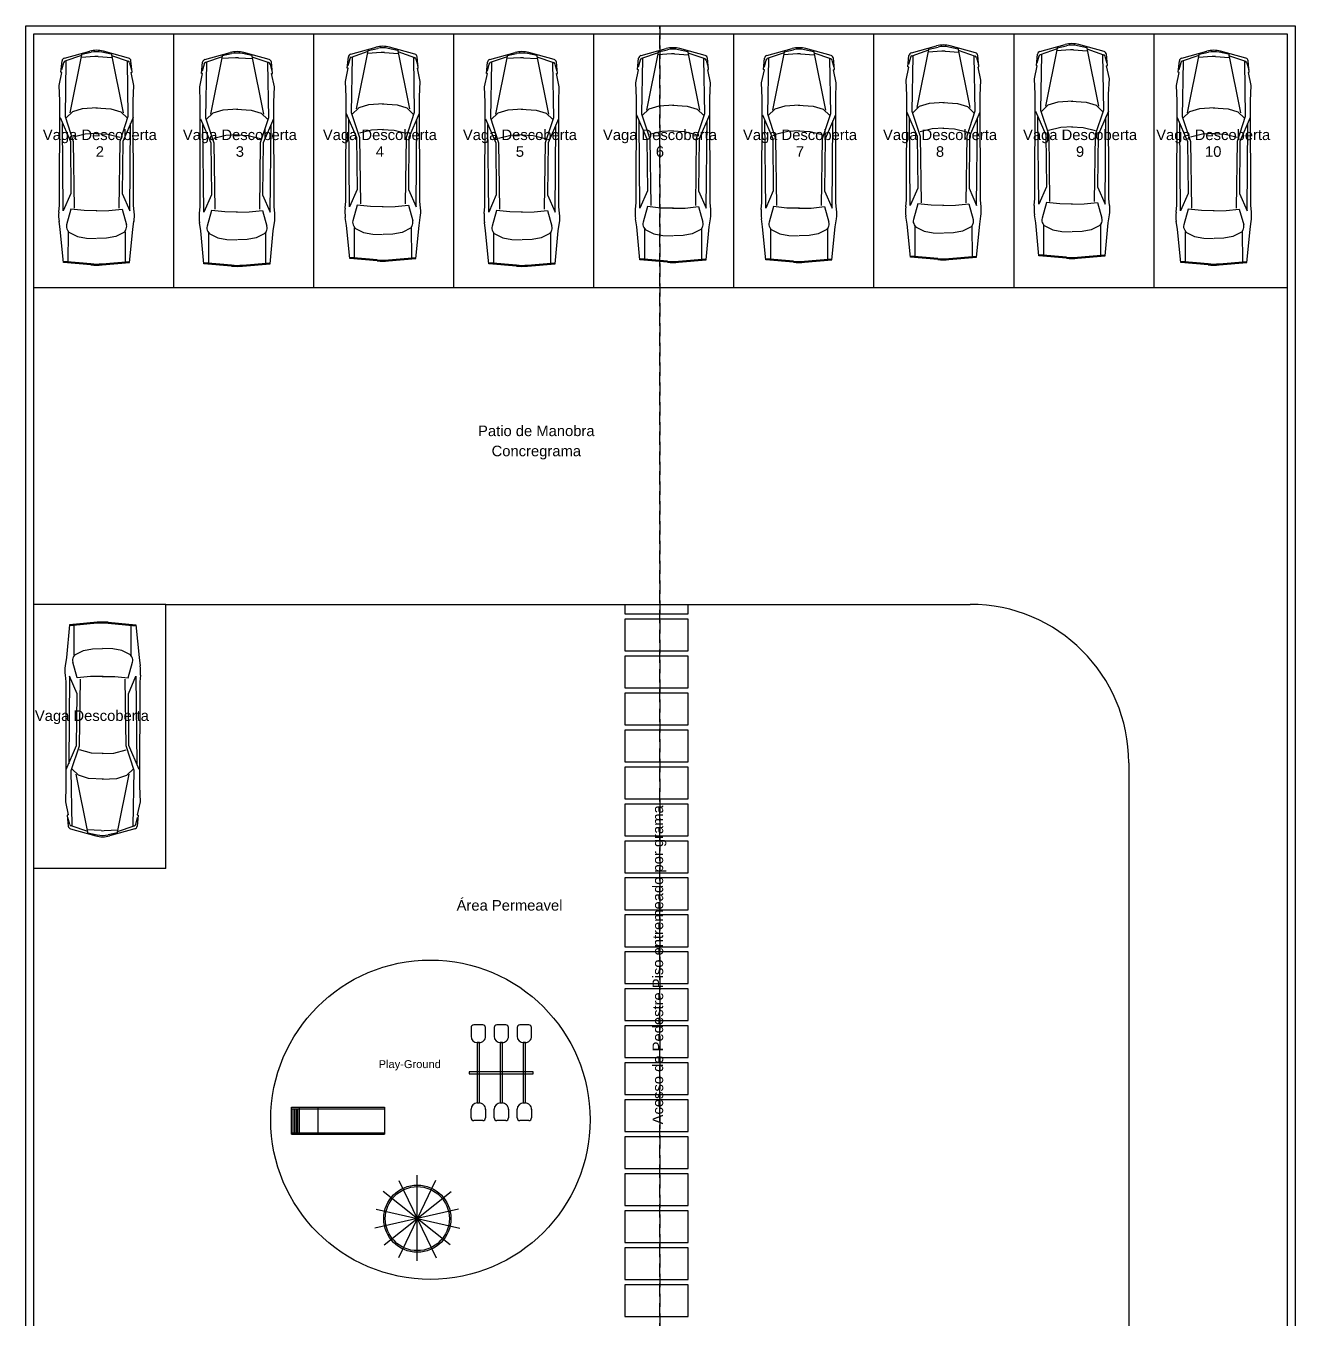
# Model space of a CAD drawing. Extents: x -120 to 1117, y 5 to 675.
# Drawn here: x -120.26 to -96.24, y 43.65 to 68.13 of the extents above; entities that cross this region are included whole.
import ezdxf
from ezdxf.enums import TextEntityAlignment as Align

# ---------------------------------------------------------------- set-up
doc = ezdxf.new("R2010")
doc.units = 0
doc.header["$MEASUREMENT"] = 0
doc.linetypes.add('HIDDEN', pattern=[0.375, 0.25, -0.125])
for name, color, linetype in [('LINVISTA', 4, 'CONTINUOUS'), ('moveis', 253, 'CONTINUOUS'), ('muro', 6, 'CONTINUOUS'), ('piso', 4, 'CONTINUOUS'), ('projecao', 4, 'HIDDEN'), ('texto', 7, 'CONTINUOUS')]:
    doc.layers.add(name, color=color, linetype=linetype)
doc.styles.get("Standard").update_dxf_attribs({"font": 'arial.ttf'})

msp = doc.modelspace()

# ---------------------------------------------------------------- linework, layer by layer
at = {"layer": 'LINVISTA'}
msp.add_circle((-112.606, 47.428), 3.022, dxfattribs=at)
at = {"layer": 'moveis'}
for p, q in [((-119.532, 67.522), (-119.054, 67.653)), ((-119.207, 67.572), (-119.524, 67.462)), ((-119.2, 67.615), (-119.428, 66.485)), ((-119.204, 67.594), (-119.027, 67.632)), ((-118.646, 67.594), (-118.823, 67.632)), ((-118.318, 67.522), (-118.796, 67.653)), ((-118.649, 67.615), (-118.422, 66.485)), ((-118.643, 67.572), (-118.326, 67.462)), ((-116.873, 67.496), (-116.395, 67.627)), ((-116.542, 67.59), (-116.769, 66.459)), ((-116.545, 67.569), (-116.368, 67.607)), ((-115.987, 67.569), (-116.164, 67.607)), ((-115.659, 67.496), (-116.137, 67.627)), ((-115.991, 67.59), (-115.763, 66.459)), ((-114.114, 67.597), (-113.636, 67.728)), ((-113.789, 67.647), (-114.106, 67.537)), ((-113.783, 67.69), (-114.011, 66.56)), ((-113.537, 67.628), (-113.798, 67.612)), ((-113.787, 67.669), (-113.61, 67.707)), ((-113.477, 67.628), (-113.217, 67.612)), ((-113.228, 67.669), (-113.405, 67.707)), ((-112.901, 67.597), (-113.378, 67.728)), ((-113.232, 67.69), (-113.004, 66.56)), ((-113.225, 67.647), (-112.909, 67.537)), ((-111.481, 67.496), (-111.003, 67.627)), ((-111.149, 67.59), (-111.377, 66.459)), ((-111.153, 67.569), (-110.976, 67.607)), ((-110.595, 67.569), (-110.772, 67.607)), ((-110.267, 67.496), (-110.745, 67.627)), ((-110.598, 67.59), (-110.371, 66.459)), ((-108.621, 67.572), (-108.144, 67.703)), ((-108.297, 67.622), (-108.613, 67.512)), ((-108.29, 67.665), (-108.518, 66.535)), ((-108.045, 67.603), (-108.305, 67.587)), ((-108.294, 67.644), (-108.117, 67.682)), ((-107.985, 67.603), (-107.724, 67.587)), ((-107.735, 67.644), (-107.912, 67.682)), ((-107.408, 67.572), (-107.886, 67.703)), ((-107.739, 67.665), (-107.511, 66.535)), ((-107.733, 67.622), (-107.416, 67.512)), ((-106.239, 67.572), (-105.761, 67.703)), ((-105.914, 67.622), (-106.231, 67.512)), ((-105.907, 67.665), (-106.135, 66.535)), ((-105.662, 67.603), (-105.923, 67.587)), ((-105.911, 67.644), (-105.734, 67.682)), ((-105.602, 67.603), (-105.341, 67.587)), ((-105.353, 67.644), (-105.53, 67.682)), ((-105.025, 67.572), (-105.503, 67.703)), ((-105.357, 67.665), (-105.129, 66.535)), ((-105.35, 67.622), (-105.033, 67.512)), ((-103.571, 67.358), (-103.55, 67.569)), ((-103.505, 67.622), (-103.027, 67.753)), ((-103.18, 67.672), (-103.497, 67.562)), ((-103.174, 67.715), (-103.401, 66.585)), ((-102.928, 67.653), (-103.189, 67.637)), ((-103.177, 67.694), (-103, 67.732)), ((-102.868, 67.653), (-102.608, 67.637)), ((-102.619, 67.694), (-102.796, 67.732)), ((-102.291, 67.622), (-102.769, 67.753)), ((-102.623, 67.715), (-102.395, 66.585)), ((-102.616, 67.672), (-102.299, 67.562)), ((-102.225, 67.358), (-102.247, 67.569)), ((-101.138, 67.383), (-101.117, 67.594)), ((-101.072, 67.647), (-100.594, 67.778)), ((-100.747, 67.698), (-101.064, 67.587)), ((-101.044, 67.589), (-101.06, 66.54)), ((-100.741, 67.74), (-100.968, 66.61)), ((-100.495, 67.678), (-100.756, 67.662)), ((-100.744, 67.719), (-100.568, 67.757)), ((-100.435, 67.678), (-100.175, 67.662)), ((-100.186, 67.719), (-100.363, 67.757)), ((-99.858, 67.647), (-100.336, 67.778)), ((-100.19, 67.74), (-99.962, 66.61)), ((-100.183, 67.698), (-99.866, 67.587)), ((-99.887, 67.589), (-99.87, 66.54)), ((-99.793, 67.383), (-99.814, 67.594)), ((-98.388, 67.522), (-97.911, 67.653)), ((-98.064, 67.572), (-98.38, 67.462)), ((-98.057, 67.615), (-98.285, 66.485)), ((-98.061, 67.594), (-97.884, 67.632)), ((-97.502, 67.594), (-97.679, 67.632)), ((-97.175, 67.522), (-97.653, 67.653)), ((-97.506, 67.615), (-97.278, 66.485)), ((-97.5, 67.572), (-97.183, 67.462)), ((-119.598, 67.258), (-119.576, 67.469)), ((-119.549, 67.434), (-119.586, 67.301)), ((-119.503, 67.464), (-119.52, 66.415)), ((-118.955, 67.553), (-119.215, 67.537)), ((-118.895, 67.553), (-118.634, 67.537)), ((-118.346, 67.464), (-118.33, 66.415)), ((-118.3, 67.434), (-118.263, 67.301)), ((-118.252, 67.258), (-118.273, 67.469)), ((-116.939, 67.232), (-116.918, 67.444)), ((-116.891, 67.409), (-116.928, 67.276)), ((-116.548, 67.547), (-116.865, 67.437)), ((-116.845, 67.439), (-116.861, 66.389)), ((-116.296, 67.528), (-116.557, 67.512)), ((-116.236, 67.528), (-115.976, 67.512)), ((-115.984, 67.547), (-115.667, 67.437)), ((-115.688, 67.439), (-115.671, 66.389)), ((-115.642, 67.409), (-115.605, 67.276)), ((-115.593, 67.232), (-115.615, 67.444)), ((-114.214, 67.081), (-114.163, 67.329)), ((-114.18, 67.333), (-114.159, 67.544)), ((-114.163, 67.329), (-114.18, 67.333)), ((-114.132, 67.509), (-114.169, 67.376)), ((-114.086, 67.539), (-114.103, 66.49)), ((-112.929, 67.539), (-112.912, 66.49)), ((-112.883, 67.509), (-112.846, 67.376)), ((-112.835, 67.333), (-112.856, 67.544)), ((-112.852, 67.329), (-112.835, 67.333)), ((-112.801, 67.081), (-112.852, 67.329)), ((-111.547, 67.232), (-111.525, 67.444)), ((-111.498, 67.409), (-111.535, 67.276)), ((-111.156, 67.547), (-111.473, 67.437)), ((-111.452, 67.439), (-111.469, 66.389)), ((-110.904, 67.528), (-111.164, 67.512)), ((-110.844, 67.528), (-110.583, 67.512)), ((-110.592, 67.547), (-110.275, 67.437)), ((-110.295, 67.439), (-110.279, 66.389)), ((-110.249, 67.409), (-110.212, 67.276)), ((-110.201, 67.232), (-110.222, 67.444)), ((-108.687, 67.308), (-108.666, 67.519)), ((-108.639, 67.484), (-108.676, 67.351)), ((-108.593, 67.514), (-108.61, 66.465)), ((-107.436, 67.514), (-107.419, 66.465)), ((-107.39, 67.484), (-107.353, 67.351)), ((-107.342, 67.308), (-107.363, 67.519)), ((-106.305, 67.308), (-106.283, 67.519)), ((-106.257, 67.484), (-106.293, 67.351)), ((-106.211, 67.514), (-106.227, 66.465)), ((-105.053, 67.514), (-105.037, 66.465)), ((-105.007, 67.484), (-104.971, 67.351)), ((-104.959, 67.308), (-104.981, 67.519)), ((-103.605, 67.106), (-103.553, 67.354)), ((-103.553, 67.354), (-103.571, 67.358)), ((-103.523, 67.534), (-103.56, 67.401)), ((-103.477, 67.564), (-103.493, 66.515)), ((-102.32, 67.564), (-102.303, 66.515)), ((-102.274, 67.534), (-102.237, 67.401)), ((-102.243, 67.354), (-102.225, 67.358)), ((-102.191, 67.106), (-102.243, 67.354)), ((-101.172, 67.131), (-101.121, 67.379)), ((-101.121, 67.379), (-101.138, 67.383)), ((-101.09, 67.56), (-101.127, 67.426)), ((-99.841, 67.56), (-99.804, 67.426)), ((-99.81, 67.379), (-99.793, 67.383)), ((-99.758, 67.131), (-99.81, 67.379)), ((-98.454, 67.258), (-98.433, 67.469)), ((-98.406, 67.434), (-98.443, 67.301)), ((-98.36, 67.464), (-98.377, 66.415)), ((-97.812, 67.553), (-98.072, 67.537)), ((-97.752, 67.553), (-97.491, 67.537)), ((-97.203, 67.464), (-97.186, 66.415)), ((-97.157, 67.434), (-97.12, 67.301)), ((-97.109, 67.258), (-97.13, 67.469)), ((-119.632, 67.006), (-119.58, 67.253)), ((-119.58, 67.253), (-119.598, 67.258)), ((-118.269, 67.253), (-118.252, 67.258)), ((-118.218, 67.006), (-118.269, 67.253)), ((-116.973, 66.98), (-116.922, 67.228)), ((-116.922, 67.228), (-116.939, 67.232)), ((-115.611, 67.228), (-115.593, 67.232)), ((-115.559, 66.98), (-115.611, 67.228)), ((-114.202, 66.788), (-114.214, 67.081)), ((-112.813, 66.788), (-112.801, 67.081)), ((-111.581, 66.98), (-111.529, 67.228)), ((-111.529, 67.228), (-111.547, 67.232)), ((-110.219, 67.228), (-110.201, 67.232)), ((-110.167, 66.98), (-110.219, 67.228)), ((-108.721, 67.056), (-108.67, 67.303)), ((-108.67, 67.303), (-108.687, 67.308)), ((-107.359, 67.303), (-107.342, 67.308)), ((-107.308, 67.056), (-107.359, 67.303)), ((-106.339, 67.056), (-106.287, 67.303)), ((-106.287, 67.303), (-106.305, 67.308)), ((-104.977, 67.303), (-104.959, 67.308)), ((-104.925, 67.056), (-104.977, 67.303)), ((-103.593, 66.813), (-103.605, 67.106)), ((-102.204, 66.813), (-102.191, 67.106)), ((-101.16, 66.838), (-101.172, 67.131)), ((-99.771, 66.838), (-99.758, 67.131)), ((-98.488, 67.006), (-98.437, 67.253)), ((-98.437, 67.253), (-98.454, 67.258)), ((-97.126, 67.253), (-97.109, 67.258)), ((-97.075, 67.006), (-97.126, 67.253)), ((-119.619, 66.713), (-119.632, 67.006)), ((-118.23, 66.713), (-118.218, 67.006)), ((-116.961, 66.688), (-116.973, 66.98)), ((-115.572, 66.688), (-115.559, 66.98)), ((-111.568, 66.688), (-111.581, 66.98)), ((-110.179, 66.688), (-110.167, 66.98)), ((-108.709, 66.763), (-108.721, 67.056)), ((-107.32, 66.763), (-107.308, 67.056)), ((-106.327, 66.763), (-106.339, 67.056)), ((-104.937, 66.763), (-104.925, 67.056)), ((-101.165, 64.864), (-101.16, 66.838)), ((-99.765, 64.864), (-99.771, 66.838)), ((-98.476, 66.713), (-98.488, 67.006)), ((-97.087, 66.713), (-97.075, 67.006)), ((-119.625, 64.739), (-119.619, 66.713)), ((-118.225, 64.739), (-118.23, 66.713)), ((-116.966, 64.713), (-116.961, 66.688)), ((-115.566, 64.713), (-115.572, 66.688)), ((-114.207, 64.814), (-114.202, 66.788)), ((-113.777, 66.64), (-113.964, 66.581)), ((-113.494, 66.655), (-113.777, 66.64)), ((-113.52, 66.655), (-113.238, 66.64)), ((-113.238, 66.64), (-113.051, 66.581)), ((-112.807, 64.814), (-112.813, 66.788)), ((-111.574, 64.713), (-111.568, 66.688)), ((-110.174, 64.713), (-110.179, 66.688)), ((-108.715, 64.789), (-108.709, 66.763)), ((-108.284, 66.614), (-108.471, 66.556)), ((-108.002, 66.63), (-108.284, 66.614)), ((-108.028, 66.63), (-107.745, 66.614)), ((-107.745, 66.614), (-107.558, 66.556)), ((-107.315, 64.789), (-107.32, 66.763)), ((-106.332, 64.789), (-106.327, 66.763)), ((-105.901, 66.614), (-106.089, 66.556)), ((-105.619, 66.63), (-105.901, 66.614)), ((-105.645, 66.63), (-105.363, 66.614)), ((-105.363, 66.614), (-105.175, 66.556)), ((-104.932, 64.789), (-104.937, 66.763)), ((-103.598, 64.839), (-103.593, 66.813)), ((-103.355, 66.606), (-103.482, 66.483)), ((-103.168, 66.665), (-103.355, 66.606)), ((-102.885, 66.68), (-103.168, 66.665)), ((-102.911, 66.68), (-102.629, 66.665)), ((-102.629, 66.665), (-102.442, 66.606)), ((-102.442, 66.606), (-102.315, 66.483)), ((-102.198, 64.839), (-102.204, 66.813)), ((-100.922, 66.631), (-101.049, 66.508)), ((-100.735, 66.69), (-100.922, 66.631)), ((-100.452, 66.705), (-100.735, 66.69)), ((-100.478, 66.705), (-100.196, 66.69)), ((-100.196, 66.69), (-100.009, 66.631)), ((-100.009, 66.631), (-99.882, 66.508)), ((-98.482, 64.739), (-98.476, 66.713)), ((-97.082, 64.739), (-97.087, 66.713)), ((-119.616, 66.396), (-119.419, 65.943)), ((-119.52, 66.415), (-119.366, 65.946)), ((-119.381, 66.506), (-119.508, 66.383)), ((-119.194, 66.564), (-119.381, 66.506)), ((-118.912, 66.58), (-119.194, 66.564)), ((-118.938, 66.58), (-118.655, 66.564)), ((-118.655, 66.564), (-118.468, 66.506)), ((-118.33, 66.415), (-118.484, 65.946)), ((-118.468, 66.506), (-118.341, 66.383)), ((-118.233, 66.396), (-118.43, 65.943)), ((-116.958, 66.371), (-116.761, 65.918)), ((-116.861, 66.389), (-116.707, 65.921)), ((-116.723, 66.481), (-116.85, 66.358)), ((-116.536, 66.539), (-116.723, 66.481)), ((-116.253, 66.555), (-116.536, 66.539)), ((-116.279, 66.555), (-115.997, 66.539)), ((-115.997, 66.539), (-115.81, 66.481)), ((-115.671, 66.389), (-115.825, 65.921)), ((-115.81, 66.481), (-115.683, 66.358)), ((-115.575, 66.371), (-115.772, 65.918)), ((-114.199, 66.471), (-114.002, 66.019)), ((-114.137, 64.705), (-114.151, 66.361)), ((-114.103, 66.49), (-113.948, 66.021)), ((-113.964, 66.581), (-114.091, 66.458)), ((-112.912, 66.49), (-113.066, 66.021)), ((-113.051, 66.581), (-112.924, 66.458)), ((-112.816, 66.471), (-113.013, 66.019)), ((-112.878, 64.705), (-112.864, 66.361)), ((-111.565, 66.371), (-111.368, 65.918)), ((-111.469, 66.389), (-111.315, 65.921)), ((-111.331, 66.481), (-111.457, 66.358)), ((-111.143, 66.539), (-111.331, 66.481)), ((-110.861, 66.555), (-111.143, 66.539)), ((-110.887, 66.555), (-110.604, 66.539)), ((-110.604, 66.539), (-110.417, 66.481)), ((-110.279, 66.389), (-110.433, 65.921)), ((-110.417, 66.481), (-110.29, 66.358)), ((-110.182, 66.371), (-110.379, 65.918)), ((-108.706, 66.446), (-108.509, 65.993)), ((-108.61, 66.465), (-108.456, 65.996)), ((-108.471, 66.556), (-108.598, 66.433)), ((-107.419, 66.465), (-107.574, 65.996)), ((-107.558, 66.556), (-107.431, 66.433)), ((-107.323, 66.446), (-107.52, 65.993)), ((-106.324, 66.446), (-106.126, 65.993)), ((-106.227, 66.465), (-106.073, 65.996)), ((-106.089, 66.556), (-106.216, 66.433)), ((-105.037, 66.465), (-105.191, 65.996)), ((-105.175, 66.556), (-105.048, 66.433)), ((-104.94, 66.446), (-105.138, 65.993)), ((-103.59, 66.496), (-103.393, 66.044)), ((-103.528, 64.73), (-103.542, 66.386)), ((-103.493, 66.515), (-103.339, 66.046)), ((-102.303, 66.515), (-102.457, 66.046)), ((-102.207, 66.496), (-102.404, 66.044)), ((-102.269, 64.73), (-102.255, 66.386)), ((-101.157, 66.521), (-100.96, 66.069)), ((-101.095, 64.755), (-101.109, 66.411)), ((-101.06, 66.54), (-100.906, 66.071)), ((-99.87, 66.54), (-100.024, 66.071)), ((-99.774, 66.521), (-99.971, 66.069)), ((-99.836, 64.755), (-99.822, 66.411)), ((-98.473, 66.396), (-98.276, 65.943)), ((-98.377, 66.415), (-98.223, 65.946)), ((-98.238, 66.506), (-98.365, 66.383)), ((-98.051, 66.564), (-98.238, 66.506)), ((-97.769, 66.58), (-98.051, 66.564)), ((-97.795, 66.58), (-97.512, 66.564)), ((-97.512, 66.564), (-97.325, 66.506)), ((-97.186, 66.415), (-97.341, 65.946)), ((-97.325, 66.506), (-97.198, 66.383)), ((-97.09, 66.396), (-97.287, 65.943)), ((-119.554, 64.63), (-119.568, 66.286)), ((-118.295, 64.63), (-118.281, 66.286)), ((-116.896, 64.605), (-116.91, 66.261)), ((-115.637, 64.605), (-115.623, 66.261)), ((-113.72, 66.16), (-113.949, 66.099)), ((-113.497, 66.169), (-113.72, 66.16)), ((-113.518, 66.169), (-113.295, 66.16)), ((-113.295, 66.16), (-113.065, 66.099)), ((-111.503, 64.605), (-111.517, 66.261)), ((-110.244, 64.605), (-110.23, 66.261)), ((-108.644, 64.68), (-108.658, 66.336)), ((-108.227, 66.135), (-108.457, 66.074)), ((-108.004, 66.143), (-108.227, 66.135)), ((-108.025, 66.143), (-107.802, 66.135)), ((-107.802, 66.135), (-107.573, 66.074)), ((-107.385, 64.68), (-107.371, 66.336)), ((-106.261, 64.68), (-106.276, 66.336)), ((-105.844, 66.135), (-106.074, 66.074)), ((-105.622, 66.143), (-105.844, 66.135)), ((-105.642, 66.143), (-105.42, 66.135)), ((-105.42, 66.135), (-105.19, 66.074)), ((-105.003, 64.68), (-104.988, 66.336)), ((-103.111, 66.185), (-103.34, 66.124)), ((-102.888, 66.194), (-103.111, 66.185)), ((-102.909, 66.194), (-102.686, 66.185)), ((-102.686, 66.185), (-102.456, 66.124)), ((-100.678, 66.21), (-100.907, 66.149)), ((-100.455, 66.219), (-100.678, 66.21)), ((-100.476, 66.219), (-100.253, 66.21)), ((-100.253, 66.21), (-100.023, 66.149)), ((-98.411, 64.63), (-98.425, 66.286)), ((-97.152, 64.63), (-97.138, 66.286)), ((-119.419, 65.943), (-119.41, 64.962)), ((-119.137, 66.085), (-119.367, 66.024)), ((-119.366, 65.946), (-119.348, 64.685)), ((-118.914, 66.093), (-119.137, 66.085)), ((-118.935, 66.093), (-118.712, 66.085)), ((-118.712, 66.085), (-118.483, 66.024)), ((-118.484, 65.946), (-118.502, 64.685)), ((-118.43, 65.943), (-118.44, 64.962)), ((-116.761, 65.918), (-116.751, 64.937)), ((-116.479, 66.059), (-116.708, 65.999)), ((-116.707, 65.921), (-116.689, 64.66)), ((-116.256, 66.068), (-116.479, 66.059)), ((-116.277, 66.068), (-116.054, 66.059)), ((-116.054, 66.059), (-115.824, 65.999)), ((-115.825, 65.921), (-115.843, 64.66)), ((-115.772, 65.918), (-115.781, 64.937)), ((-114.002, 66.019), (-113.992, 65.037)), ((-113.948, 66.021), (-113.93, 64.761)), ((-113.066, 66.021), (-113.084, 64.761)), ((-113.013, 66.019), (-113.022, 65.037)), ((-111.368, 65.918), (-111.359, 64.937)), ((-111.086, 66.059), (-111.316, 65.999)), ((-111.315, 65.921), (-111.297, 64.66)), ((-110.863, 66.068), (-111.086, 66.059)), ((-110.884, 66.068), (-110.661, 66.059)), ((-110.661, 66.059), (-110.432, 65.999)), ((-110.433, 65.921), (-110.451, 64.66)), ((-110.379, 65.918), (-110.389, 64.937)), ((-108.509, 65.993), (-108.5, 65.012)), ((-108.456, 65.996), (-108.438, 64.735)), ((-107.574, 65.996), (-107.592, 64.735)), ((-107.52, 65.993), (-107.53, 65.012)), ((-106.126, 65.993), (-106.117, 65.012)), ((-106.073, 65.996), (-106.055, 64.735)), ((-105.191, 65.996), (-105.209, 64.735)), ((-105.138, 65.993), (-105.147, 65.012)), ((-103.393, 66.044), (-103.383, 65.062)), ((-103.339, 66.046), (-103.321, 64.786)), ((-102.457, 66.046), (-102.475, 64.786)), ((-102.404, 66.044), (-102.413, 65.062)), ((-100.96, 66.069), (-100.95, 65.087)), ((-100.906, 66.071), (-100.888, 64.811)), ((-100.024, 66.071), (-100.042, 64.811)), ((-99.971, 66.069), (-99.98, 65.087)), ((-98.276, 65.943), (-98.267, 64.962)), ((-97.994, 66.085), (-98.224, 66.024)), ((-98.223, 65.946), (-98.205, 64.685)), ((-97.771, 66.093), (-97.994, 66.085)), ((-97.792, 66.093), (-97.569, 66.085)), ((-97.569, 66.085), (-97.34, 66.024)), ((-97.341, 65.946), (-97.359, 64.685)), ((-97.287, 65.943), (-97.297, 64.962)), ((-119.41, 64.962), (-119.554, 64.63)), ((-118.44, 64.962), (-118.295, 64.63)), ((-116.751, 64.937), (-116.896, 64.605)), ((-115.781, 64.937), (-115.637, 64.605)), ((-113.992, 65.037), (-114.137, 64.705)), ((-113.022, 65.037), (-112.878, 64.705)), ((-111.359, 64.937), (-111.503, 64.605)), ((-110.389, 64.937), (-110.244, 64.605)), ((-108.5, 65.012), (-108.644, 64.68)), ((-107.53, 65.012), (-107.385, 64.68)), ((-106.117, 65.012), (-106.261, 64.68)), ((-105.147, 65.012), (-105.003, 64.68)), ((-103.383, 65.062), (-103.528, 64.73)), ((-102.413, 65.062), (-102.269, 64.73)), ((-100.95, 65.087), (-101.095, 64.755)), ((-99.98, 65.087), (-99.836, 64.755)), ((-98.267, 64.962), (-98.411, 64.63)), ((-97.297, 64.962), (-97.152, 64.63)), ((-119.638, 64.607), (-119.625, 64.739)), ((-119.409, 64.663), (-119.491, 64.365)), ((-119.156, 64.635), (-119.409, 64.663)), ((-118.917, 64.632), (-119.156, 64.635)), ((-118.933, 64.632), (-118.693, 64.635)), ((-118.693, 64.635), (-118.441, 64.663)), ((-118.441, 64.663), (-118.358, 64.365)), ((-118.212, 64.607), (-118.225, 64.739)), ((-116.979, 64.582), (-116.966, 64.713)), ((-116.75, 64.638), (-116.833, 64.34)), ((-116.498, 64.61), (-116.75, 64.638)), ((-116.035, 64.61), (-115.782, 64.638)), ((-115.782, 64.638), (-115.7, 64.34)), ((-115.553, 64.582), (-115.566, 64.713)), ((-114.22, 64.682), (-114.207, 64.814)), ((-113.991, 64.738), (-114.074, 64.44)), ((-113.739, 64.711), (-113.991, 64.738)), ((-113.5, 64.708), (-113.739, 64.711)), ((-113.515, 64.708), (-113.276, 64.711)), ((-113.276, 64.711), (-113.024, 64.738)), ((-113.024, 64.738), (-112.941, 64.44)), ((-112.794, 64.682), (-112.807, 64.814)), ((-111.587, 64.582), (-111.574, 64.713)), ((-111.358, 64.638), (-111.44, 64.34)), ((-111.106, 64.61), (-111.358, 64.638)), ((-110.642, 64.61), (-110.39, 64.638)), ((-110.39, 64.638), (-110.307, 64.34)), ((-110.161, 64.582), (-110.174, 64.713)), ((-108.728, 64.657), (-108.715, 64.789)), ((-108.498, 64.713), (-108.581, 64.415)), ((-108.246, 64.685), (-108.498, 64.713)), ((-108.007, 64.682), (-108.246, 64.685)), ((-108.022, 64.682), (-107.783, 64.685)), ((-107.783, 64.685), (-107.531, 64.713)), ((-107.531, 64.713), (-107.448, 64.415)), ((-107.302, 64.657), (-107.315, 64.789)), ((-106.345, 64.657), (-106.332, 64.789)), ((-106.116, 64.713), (-106.198, 64.415)), ((-105.864, 64.685), (-106.116, 64.713)), ((-105.624, 64.682), (-105.864, 64.685)), ((-105.64, 64.682), (-105.4, 64.685)), ((-105.4, 64.685), (-105.148, 64.713)), ((-105.148, 64.713), (-105.066, 64.415)), ((-104.919, 64.657), (-104.932, 64.789)), ((-103.611, 64.707), (-103.598, 64.839)), ((-103.382, 64.763), (-103.465, 64.465)), ((-103.13, 64.736), (-103.382, 64.763)), ((-102.89, 64.733), (-103.13, 64.736)), ((-102.906, 64.733), (-102.667, 64.736)), ((-102.667, 64.736), (-102.414, 64.763)), ((-102.414, 64.763), (-102.332, 64.465)), ((-102.185, 64.707), (-102.198, 64.839)), ((-101.178, 64.733), (-101.165, 64.864)), ((-100.949, 64.788), (-101.032, 64.491)), ((-100.697, 64.761), (-100.949, 64.788)), ((-100.457, 64.758), (-100.697, 64.761)), ((-100.473, 64.758), (-100.234, 64.761)), ((-100.234, 64.761), (-99.981, 64.788)), ((-99.981, 64.788), (-99.899, 64.491)), ((-99.752, 64.733), (-99.765, 64.864)), ((-98.495, 64.607), (-98.482, 64.739)), ((-98.265, 64.663), (-98.348, 64.365)), ((-98.013, 64.635), (-98.265, 64.663)), ((-97.774, 64.632), (-98.013, 64.635)), ((-97.789, 64.632), (-97.55, 64.635)), ((-97.55, 64.635), (-97.298, 64.663)), ((-97.298, 64.663), (-97.215, 64.365)), ((-97.069, 64.607), (-97.082, 64.739)), ((-119.612, 64.276), (-119.634, 64.433)), ((-118.238, 64.276), (-118.216, 64.433)), ((-116.953, 64.251), (-116.975, 64.408)), ((-116.258, 64.607), (-116.498, 64.61)), ((-116.274, 64.607), (-116.035, 64.61)), ((-115.579, 64.251), (-115.557, 64.408)), ((-114.194, 64.351), (-114.217, 64.508)), ((-112.82, 64.351), (-112.798, 64.508)), ((-111.561, 64.251), (-111.583, 64.408)), ((-110.866, 64.607), (-111.106, 64.61)), ((-110.882, 64.607), (-110.642, 64.61)), ((-110.187, 64.251), (-110.165, 64.408)), ((-108.702, 64.326), (-108.724, 64.483)), ((-107.328, 64.326), (-107.305, 64.483)), ((-106.319, 64.326), (-106.341, 64.483)), ((-104.945, 64.326), (-104.923, 64.483)), ((-103.585, 64.376), (-103.607, 64.533)), ((-102.211, 64.376), (-102.189, 64.533)), ((-101.152, 64.402), (-101.174, 64.558)), ((-101.091, 63.78), (-101.152, 64.402)), ((-101.016, 64.39), (-100.989, 64.35)), ((-99.915, 64.39), (-99.942, 64.35)), ((-99.84, 63.78), (-99.778, 64.402)), ((-99.778, 64.402), (-99.756, 64.558)), ((-98.469, 64.276), (-98.491, 64.433)), ((-97.095, 64.276), (-97.072, 64.433)), ((-119.55, 63.654), (-119.612, 64.276)), ((-119.475, 64.265), (-119.448, 64.224)), ((-119.464, 64.232), (-119.466, 63.669)), ((-119.464, 64.232), (-119.288, 64.145)), ((-119.288, 64.145), (-119.116, 64.115)), ((-118.562, 64.145), (-118.734, 64.115)), ((-118.385, 64.232), (-118.562, 64.145)), ((-118.374, 64.265), (-118.402, 64.224)), ((-118.385, 64.232), (-118.383, 63.669)), ((-118.299, 63.654), (-118.238, 64.276)), ((-116.892, 63.629), (-116.953, 64.251)), ((-116.817, 64.24), (-116.789, 64.199)), ((-116.806, 64.207), (-116.808, 63.644)), ((-116.806, 64.207), (-116.629, 64.119)), ((-115.727, 64.207), (-115.903, 64.119)), ((-115.716, 64.24), (-115.743, 64.199)), ((-115.727, 64.207), (-115.725, 63.644)), ((-115.641, 63.629), (-115.579, 64.251)), ((-114.133, 63.73), (-114.194, 64.351)), ((-114.058, 64.34), (-114.031, 64.299)), ((-114.047, 64.307), (-114.049, 63.744)), ((-114.047, 64.307), (-113.871, 64.22)), ((-113.871, 64.22), (-113.698, 64.19)), ((-113.698, 64.19), (-113.513, 64.183)), ((-113.317, 64.19), (-113.501, 64.183)), ((-113.144, 64.22), (-113.317, 64.19)), ((-112.968, 64.307), (-113.144, 64.22)), ((-112.957, 64.34), (-112.984, 64.299)), ((-112.968, 64.307), (-112.966, 63.744)), ((-112.882, 63.73), (-112.82, 64.351)), ((-111.499, 63.629), (-111.561, 64.251)), ((-111.424, 64.24), (-111.397, 64.199)), ((-111.413, 64.207), (-111.415, 63.644)), ((-111.413, 64.207), (-111.237, 64.119)), ((-110.335, 64.207), (-110.511, 64.119)), ((-110.323, 64.24), (-110.351, 64.199)), ((-110.335, 64.207), (-110.332, 63.644)), ((-110.248, 63.629), (-110.187, 64.251)), ((-108.64, 63.704), (-108.702, 64.326)), ((-108.565, 64.315), (-108.538, 64.274)), ((-108.554, 64.282), (-108.556, 63.719)), ((-108.554, 64.282), (-108.378, 64.195)), ((-108.378, 64.195), (-108.205, 64.165)), ((-108.205, 64.165), (-108.02, 64.157)), ((-107.824, 64.165), (-108.009, 64.157)), ((-107.651, 64.195), (-107.824, 64.165)), ((-107.475, 64.282), (-107.651, 64.195)), ((-107.464, 64.315), (-107.491, 64.274)), ((-107.475, 64.282), (-107.473, 63.719)), ((-107.389, 63.704), (-107.328, 64.326)), ((-106.257, 63.704), (-106.319, 64.326)), ((-106.182, 64.315), (-106.155, 64.274)), ((-106.171, 64.282), (-106.173, 63.719)), ((-106.171, 64.282), (-105.995, 64.195)), ((-105.995, 64.195), (-105.823, 64.165)), ((-105.823, 64.165), (-105.638, 64.157)), ((-105.441, 64.165), (-105.626, 64.157)), ((-105.269, 64.195), (-105.441, 64.165)), ((-105.093, 64.282), (-105.269, 64.195)), ((-105.082, 64.315), (-105.109, 64.274)), ((-105.093, 64.282), (-105.091, 63.719)), ((-105.007, 63.704), (-104.945, 64.326)), ((-103.524, 63.755), (-103.585, 64.376)), ((-103.449, 64.365), (-103.421, 64.324)), ((-103.438, 64.332), (-103.44, 63.769)), ((-103.438, 64.332), (-103.261, 64.245)), ((-103.261, 64.245), (-103.089, 64.215)), ((-103.089, 64.215), (-102.904, 64.208)), ((-102.707, 64.215), (-102.892, 64.208)), ((-102.535, 64.245), (-102.707, 64.215)), ((-102.359, 64.332), (-102.535, 64.245)), ((-102.348, 64.365), (-102.375, 64.324)), ((-102.359, 64.332), (-102.357, 63.769)), ((-102.273, 63.755), (-102.211, 64.376)), ((-101.005, 64.358), (-101.007, 63.795)), ((-101.005, 64.358), (-100.828, 64.27)), ((-100.828, 64.27), (-100.656, 64.24)), ((-100.656, 64.24), (-100.471, 64.233)), ((-100.274, 64.24), (-100.46, 64.233)), ((-100.102, 64.27), (-100.274, 64.24)), ((-99.926, 64.358), (-100.102, 64.27)), ((-99.926, 64.358), (-99.924, 63.795)), ((-98.407, 63.654), (-98.469, 64.276)), ((-98.332, 64.265), (-98.305, 64.224)), ((-98.321, 64.232), (-98.323, 63.669)), ((-98.321, 64.232), (-98.145, 64.145)), ((-98.145, 64.145), (-97.972, 64.115)), ((-97.418, 64.145), (-97.591, 64.115)), ((-97.242, 64.232), (-97.418, 64.145)), ((-97.231, 64.265), (-97.258, 64.224)), ((-97.242, 64.232), (-97.24, 63.669)), ((-97.156, 63.654), (-97.095, 64.276)), ((-119.116, 64.115), (-118.931, 64.107)), ((-118.734, 64.115), (-118.919, 64.107)), ((-116.629, 64.119), (-116.457, 64.09)), ((-116.457, 64.09), (-116.272, 64.082)), ((-116.075, 64.09), (-116.26, 64.082)), ((-115.903, 64.119), (-116.075, 64.09)), ((-111.237, 64.119), (-111.065, 64.09)), ((-111.065, 64.09), (-110.88, 64.082)), ((-110.683, 64.09), (-110.868, 64.082)), ((-110.511, 64.119), (-110.683, 64.09)), ((-97.972, 64.115), (-97.787, 64.107)), ((-97.591, 64.115), (-97.776, 64.107)), ((-119.03, 63.609), (-119.55, 63.654)), ((-119.03, 63.628), (-119.549, 63.673)), ((-118.82, 63.628), (-118.3, 63.673)), ((-118.82, 63.609), (-118.299, 63.654)), ((-116.371, 63.603), (-116.891, 63.648)), ((-116.161, 63.603), (-115.642, 63.648)), ((-113.612, 63.685), (-114.133, 63.73)), ((-113.612, 63.703), (-114.132, 63.748)), ((-113.402, 63.703), (-112.883, 63.748)), ((-113.402, 63.685), (-112.882, 63.73)), ((-110.979, 63.603), (-111.498, 63.648)), ((-110.769, 63.603), (-110.249, 63.648)), ((-108.12, 63.659), (-108.64, 63.704)), ((-108.12, 63.678), (-108.639, 63.723)), ((-107.91, 63.678), (-107.39, 63.723)), ((-107.91, 63.659), (-107.389, 63.704)), ((-105.737, 63.659), (-106.257, 63.704)), ((-105.737, 63.678), (-106.256, 63.723)), ((-105.527, 63.678), (-105.008, 63.723)), ((-105.527, 63.659), (-105.007, 63.704)), ((-103.003, 63.71), (-103.524, 63.755)), ((-103.003, 63.728), (-103.523, 63.773)), ((-102.793, 63.728), (-102.274, 63.773)), ((-102.793, 63.71), (-102.273, 63.755)), ((-100.57, 63.735), (-101.091, 63.78)), ((-100.57, 63.754), (-101.09, 63.799)), ((-100.36, 63.754), (-99.841, 63.799)), ((-100.36, 63.735), (-99.84, 63.78)), ((-97.887, 63.609), (-98.407, 63.654)), ((-97.887, 63.628), (-98.406, 63.673)), ((-97.677, 63.628), (-97.157, 63.673)), ((-97.677, 63.609), (-97.156, 63.654)), ((-116.371, 63.584), (-116.892, 63.629)), ((-116.161, 63.584), (-115.641, 63.629)), ((-110.979, 63.584), (-111.499, 63.629)), ((-110.769, 63.584), (-110.248, 63.629)), ((-119.434, 56.798), (-119.495, 56.176)), ((-118.913, 56.843), (-119.434, 56.798)), ((-118.913, 56.824), (-119.433, 56.779)), ((-118.703, 56.843), (-118.183, 56.798)), ((-118.703, 56.824), (-118.184, 56.779)), ((-118.183, 56.798), (-118.121, 56.176)), ((-119.348, 56.22), (-119.35, 56.783)), ((-118.269, 56.22), (-118.267, 56.783)), ((-119.348, 56.22), (-119.172, 56.308)), ((-119.172, 56.308), (-118.999, 56.338)), ((-118.999, 56.338), (-118.814, 56.345)), ((-118.618, 56.338), (-118.803, 56.345)), ((-118.445, 56.308), (-118.618, 56.338)), ((-118.269, 56.22), (-118.445, 56.308)), ((-119.495, 56.176), (-119.518, 56.02)), ((-119.292, 55.789), (-119.375, 56.087)), ((-119.359, 56.188), (-119.332, 56.228)), ((-118.325, 55.789), (-118.242, 56.087)), ((-118.258, 56.188), (-118.285, 56.228)), ((-118.121, 56.176), (-118.099, 56.02)), ((-119.521, 55.845), (-119.508, 55.714)), ((-119.438, 55.823), (-119.452, 54.166)), ((-119.293, 55.491), (-119.438, 55.823)), ((-119.04, 55.817), (-119.292, 55.789)), ((-118.801, 55.82), (-119.04, 55.817)), ((-118.816, 55.82), (-118.577, 55.817)), ((-118.577, 55.817), (-118.325, 55.789)), ((-118.323, 55.491), (-118.179, 55.823)), ((-118.179, 55.823), (-118.165, 54.166)), ((-118.095, 55.845), (-118.108, 55.714)), ((-119.508, 55.714), (-119.503, 53.74)), ((-119.249, 54.506), (-119.231, 55.767)), ((-118.367, 54.506), (-118.385, 55.767)), ((-118.108, 55.714), (-118.114, 53.74)), ((-119.303, 54.509), (-119.293, 55.491)), ((-118.314, 54.509), (-118.323, 55.491)), ((-119.5, 54.056), (-119.303, 54.509)), ((-119.404, 54.038), (-119.249, 54.506)), ((-119.021, 54.368), (-119.25, 54.428)), ((-118.798, 54.359), (-119.021, 54.368)), ((-118.819, 54.359), (-118.596, 54.368)), ((-118.596, 54.368), (-118.366, 54.428)), ((-118.213, 54.038), (-118.367, 54.506)), ((-118.117, 54.056), (-118.314, 54.509)), ((-119.387, 52.989), (-119.404, 54.038)), ((-119.265, 53.947), (-119.392, 54.069)), ((-119.084, 52.838), (-119.312, 53.968)), ((-119.078, 53.888), (-119.265, 53.947)), ((-118.795, 53.872), (-119.078, 53.888)), ((-118.821, 53.872), (-118.539, 53.888)), ((-118.539, 53.888), (-118.352, 53.947)), ((-118.533, 52.838), (-118.305, 53.968)), ((-118.352, 53.947), (-118.225, 54.069)), ((-118.23, 52.989), (-118.213, 54.038)), ((-119.503, 53.74), (-119.515, 53.447)), ((-118.114, 53.74), (-118.102, 53.447)), ((-119.515, 53.447), (-119.464, 53.199)), ((-118.102, 53.447), (-118.153, 53.199)), ((-119.464, 53.199), (-119.481, 53.195)), ((-119.481, 53.195), (-119.46, 52.983)), ((-119.433, 53.018), (-119.47, 53.151)), ((-118.184, 53.018), (-118.147, 53.151)), ((-118.136, 53.195), (-118.157, 52.983)), ((-118.153, 53.199), (-118.136, 53.195)), ((-119.415, 52.931), (-118.937, 52.8)), ((-119.09, 52.88), (-119.407, 52.991)), ((-118.838, 52.899), (-119.099, 52.915)), ((-118.778, 52.899), (-118.518, 52.915)), ((-118.202, 52.931), (-118.679, 52.8)), ((-118.526, 52.88), (-118.21, 52.991)), ((-119.088, 52.858), (-118.911, 52.821)), ((-118.529, 52.858), (-118.706, 52.821)), ((-115.233, 47.662), (-113.473, 47.662)), ((-115.233, 47.152), (-115.233, 47.662)), ((-115.233, 47.632), (-113.473, 47.632)), ((-115.203, 47.182), (-115.203, 47.632)), ((-115.173, 47.182), (-115.173, 47.632)), ((-115.143, 47.182), (-115.143, 47.632)), ((-115.113, 47.182), (-115.113, 47.632)), ((-115.083, 47.152), (-115.083, 47.662)), ((-114.733, 47.152), (-114.733, 47.662)), ((-113.473, 47.662), (-113.473, 47.152)), ((-115.233, 47.182), (-113.473, 47.182)), ((-115.233, 47.152), (-113.473, 47.152)), ((-112.508, 46.275), (-113.211, 44.813)), ((-113.201, 46.275), (-112.497, 44.813)), ((-112.854, 44.756), (-112.854, 46.377)), ((-112.23, 45.056), (-113.498, 46.068)), ((-113.479, 45.056), (-112.211, 46.068)), ((-112.075, 45.732), (-113.656, 45.372)), ((-113.633, 45.732), (-112.052, 45.372))]:
    msp.add_line(p, q, dxfattribs=at)
for points in [[(-111.614, 49.221), (-111.786, 49.221)], [(-111.179, 49.221), (-111.35, 49.221)], [(-110.743, 49.221), (-110.915, 49.221)], [(-111.836, 49.171), (-111.836, 49.007)], [(-111.564, 49.007), (-111.564, 49.171)], [(-111.4, 49.171), (-111.4, 49.007)], [(-111.129, 49.007), (-111.129, 49.171)], [(-110.965, 49.171), (-110.965, 49.007)], [(-110.693, 49.007), (-110.693, 49.171)], [(-111.716, 48.887), (-111.685, 48.887)], [(-111.28, 48.887), (-111.249, 48.887)], [(-110.845, 48.887), (-110.813, 48.887)], [(-111.716, 47.744), (-111.685, 47.744)], [(-111.28, 47.744), (-111.249, 47.744)], [(-110.845, 47.744), (-110.813, 47.744)], [(-111.836, 47.461), (-111.836, 47.624)], [(-111.564, 47.624), (-111.564, 47.461)], [(-111.4, 47.461), (-111.4, 47.624)], [(-111.129, 47.624), (-111.129, 47.461)], [(-110.965, 47.461), (-110.965, 47.624)], [(-110.693, 47.624), (-110.693, 47.461)], [(-111.614, 47.411), (-111.786, 47.411)], [(-111.179, 47.411), (-111.35, 47.411)], [(-110.743, 47.411), (-110.915, 47.411)]]:
    msp.add_lwpolyline(points, dxfattribs=at)
for points in [[(-111.68, 48.887), (-111.72, 48.887), (-111.72, 47.744), (-111.68, 47.744), (-111.68, 48.887)], [(-111.245, 48.887), (-111.285, 48.887), (-111.285, 47.744), (-111.245, 47.744), (-111.245, 48.887)], [(-110.809, 48.887), (-110.849, 48.887), (-110.849, 47.744), (-110.809, 47.744), (-110.809, 48.887)], [(-110.659, 48.336), (-111.87, 48.336), (-111.87, 48.296), (-110.659, 48.296), (-110.659, 48.336)]]:
    msp.add_lwpolyline(points, close=True, dxfattribs=at)
for radius in [0.636, 0.606]:
    msp.add_circle((-112.854, 45.555), radius, dxfattribs=at)
for centre, radius, start, end in [((-118.925, 67.182), 0.488, 74.6615, 105.3385), ((-118.925, 67.155), 0.488, 77.9052, 102.0948), ((-116.266, 67.157), 0.488, 74.6615, 105.3385), ((-116.266, 67.13), 0.488, 77.9052, 102.0948), ((-114.098, 67.538), 0.061, 105.3385, 174.1898), ((-113.507, 67.258), 0.488, 74.6615, 105.3385), ((-113.507, 67.23), 0.488, 77.9052, 102.0948), ((-113.507, 67.142), 0.488, 86.4735, 93.5265), ((-112.917, 67.538), 0.061, 5.8102, 74.6615), ((-110.874, 67.157), 0.488, 74.6615, 105.3385), ((-110.874, 67.13), 0.488, 77.9052, 102.0948), ((-108.605, 67.513), 0.061, 105.3385, 174.1898), ((-108.015, 67.232), 0.488, 74.6615, 105.3385), ((-108.015, 67.205), 0.488, 77.9052, 102.0948), ((-108.015, 67.116), 0.488, 86.4735, 93.5265), ((-107.424, 67.513), 0.061, 5.8102, 74.6615), ((-106.223, 67.513), 0.061, 105.3385, 174.1898), ((-105.632, 67.232), 0.488, 74.6615, 105.3385), ((-105.632, 67.205), 0.488, 77.9052, 102.0948), ((-105.632, 67.116), 0.488, 86.4735, 93.5265), ((-105.041, 67.513), 0.061, 5.8102, 74.6615), ((-103.489, 67.563), 0.061, 105.3385, 174.1898), ((-102.898, 67.283), 0.488, 74.6615, 105.3385), ((-102.898, 67.255), 0.488, 77.9052, 102.0948), ((-102.898, 67.167), 0.488, 86.4735, 93.5265), ((-102.307, 67.563), 0.061, 5.8102, 74.6615), ((-101.056, 67.588), 0.061, 105.3385, 174.1898), ((-101.051, 67.549), 0.0406, 109.2106, 164.5138), ((-100.465, 67.308), 0.488, 74.6615, 105.3385), ((-100.465, 67.28), 0.488, 77.9052, 102.0948), ((-100.465, 67.192), 0.488, 86.4735, 93.5265), ((-99.88, 67.549), 0.0406, 15.4862, 70.7894), ((-99.875, 67.588), 0.061, 5.8102, 74.6615), ((-97.782, 67.182), 0.488, 74.6615, 105.3385), ((-97.782, 67.155), 0.488, 77.9052, 102.0948), ((-119.516, 67.463), 0.061, 105.3385, 174.1898), ((-119.51, 67.423), 0.0406, 109.2106, 164.5138), ((-118.925, 67.066), 0.488, 86.4735, 93.5265), ((-118.339, 67.423), 0.0406, 15.4862, 70.7894), ((-118.334, 67.463), 0.061, 5.8102, 74.6615), ((-116.857, 67.438), 0.061, 105.3385, 174.1898), ((-116.852, 67.398), 0.0406, 109.2106, 164.5138), ((-116.266, 67.041), 0.488, 86.4735, 93.5265), ((-115.681, 67.398), 0.0406, 15.4862, 70.7894), ((-115.676, 67.438), 0.061, 5.8102, 74.6615), ((-114.093, 67.499), 0.0406, 109.2106, 164.5138), ((-112.922, 67.499), 0.0406, 15.4862, 70.7894), ((-111.465, 67.438), 0.061, 105.3385, 174.1898), ((-111.459, 67.398), 0.0406, 109.2106, 164.5138), ((-110.874, 67.041), 0.488, 86.4735, 93.5265), ((-110.289, 67.398), 0.0406, 15.4862, 70.7894), ((-110.283, 67.438), 0.061, 5.8102, 74.6615), ((-108.6, 67.473), 0.0406, 109.2106, 164.5138), ((-107.429, 67.473), 0.0406, 15.4862, 70.7894), ((-106.217, 67.473), 0.0406, 109.2106, 164.5138), ((-105.047, 67.473), 0.0406, 15.4862, 70.7894), ((-103.484, 67.524), 0.0406, 109.2106, 164.5138), ((-102.313, 67.524), 0.0406, 15.4862, 70.7894), ((-98.372, 67.463), 0.061, 105.3385, 174.1898), ((-98.367, 67.423), 0.0406, 109.2106, 164.5138), ((-97.782, 67.066), 0.488, 86.4735, 93.5265), ((-97.196, 67.423), 0.0406, 15.4862, 70.7894), ((-97.191, 67.463), 0.061, 5.8102, 74.6615), ((-113.492, 64.611), 0.732, 174.3743, 188.0716), ((-113.522, 64.611), 0.732, 351.9284, 5.6257), ((-108, 64.586), 0.732, 174.3743, 188.0716), ((-108.03, 64.586), 0.732, 351.9284, 5.6257), ((-105.617, 64.586), 0.732, 174.3743, 188.0716), ((-105.647, 64.586), 0.732, 351.9284, 5.6257), ((-102.883, 64.636), 0.732, 174.3743, 188.0716), ((-102.913, 64.636), 0.732, 351.9284, 5.6257), ((-100.45, 64.661), 0.732, 174.3743, 188.0716), ((-100.48, 64.661), 0.732, 351.9284, 5.6257), ((-118.91, 64.535), 0.732, 174.3743, 188.0716), ((-118.94, 64.535), 0.732, 351.9284, 5.6257), ((-116.251, 64.51), 0.732, 174.3743, 188.0716), ((-116.281, 64.51), 0.732, 351.9284, 5.6257), ((-113.956, 64.408), 0.122, 164.4694, 213.736), ((-113.058, 64.408), 0.122, 326.2641, 15.5306), ((-110.859, 64.51), 0.732, 174.3743, 188.0716), ((-110.889, 64.51), 0.732, 351.9284, 5.6257), ((-108.464, 64.383), 0.122, 164.4694, 213.736), ((-107.566, 64.383), 0.122, 326.2641, 15.5306), ((-106.081, 64.383), 0.122, 164.4694, 213.736), ((-105.183, 64.383), 0.122, 326.2641, 15.5306), ((-103.347, 64.433), 0.122, 164.4694, 213.736), ((-102.449, 64.433), 0.122, 326.2641, 15.5306), ((-100.914, 64.458), 0.122, 164.4694, 213.736), ((-100.016, 64.458), 0.122, 326.2641, 15.5306), ((-97.767, 64.535), 0.732, 174.3743, 188.0716), ((-97.797, 64.535), 0.732, 351.9284, 5.6257), ((-119.374, 64.333), 0.122, 164.4694, 213.736), ((-118.476, 64.333), 0.122, 326.2641, 15.5306), ((-116.715, 64.307), 0.122, 164.4694, 213.736), ((-115.817, 64.307), 0.122, 326.2641, 15.5306), ((-111.323, 64.307), 0.122, 164.4694, 213.736), ((-110.425, 64.307), 0.122, 326.2641, 15.5306), ((-98.231, 64.333), 0.122, 164.4694, 213.736), ((-97.333, 64.333), 0.122, 326.2641, 15.5306), ((-113.507, 64.918), 1.219, 265.0592, 274.9408), ((-113.507, 64.899), 1.219, 265.0592, 274.9408), ((-108.015, 64.893), 1.219, 265.0592, 274.9408), ((-108.015, 64.874), 1.219, 265.0592, 274.9408), ((-105.632, 64.893), 1.219, 265.0592, 274.9408), ((-105.632, 64.874), 1.219, 265.0592, 274.9408), ((-102.898, 64.943), 1.219, 265.0592, 274.9408), ((-102.898, 64.924), 1.219, 265.0592, 274.9408), ((-100.465, 64.968), 1.219, 265.0592, 274.9408), ((-100.465, 64.949), 1.219, 265.0592, 274.9408), ((-118.925, 64.843), 1.219, 265.0592, 274.9408), ((-118.925, 64.824), 1.219, 265.0592, 274.9408), ((-116.266, 64.818), 1.219, 265.0592, 274.9408), ((-116.266, 64.799), 1.219, 265.0592, 274.9408), ((-110.874, 64.818), 1.219, 265.0592, 274.9408), ((-110.874, 64.799), 1.219, 265.0592, 274.9408), ((-97.782, 64.843), 1.219, 265.0592, 274.9408), ((-97.782, 64.824), 1.219, 265.0592, 274.9408), ((-118.808, 55.628), 1.219, 85.0592, 94.9408), ((-118.808, 55.61), 1.219, 85.0592, 94.9408), ((-119.257, 56.12), 0.122, 146.2641, 195.5306), ((-118.359, 56.12), 0.122, 344.4694, 33.736), ((-118.793, 55.917), 0.732, 171.9284, 185.6257), ((-118.823, 55.917), 0.732, 354.3743, 8.0716), ((-119.399, 52.99), 0.061, 185.8102, 254.6615), ((-119.394, 53.029), 0.0406, 195.4862, 250.7894), ((-118.808, 53.386), 0.488, 266.4735, 273.5265), ((-118.223, 53.029), 0.0406, 289.2106, 344.5138), ((-118.218, 52.99), 0.061, 285.3385, 354.1898), ((-118.808, 53.27), 0.488, 254.6615, 285.3385), ((-118.808, 53.297), 0.488, 257.9052, 282.0948), ((-111.786, 49.171), 0.05, 90, 180), ((-111.614, 49.171), 0.05, 0, 90), ((-111.35, 49.171), 0.05, 90, 180), ((-111.179, 49.171), 0.05, 0, 90), ((-110.915, 49.171), 0.05, 90, 180), ((-110.743, 49.171), 0.05, 0, 90), ((-111.716, 49.007), 0.12, 180, 270), ((-111.684, 49.007), 0.12, 269.9942, 0.0117), ((-111.28, 49.007), 0.12, 180, 270), ((-111.249, 49.007), 0.12, 269.9942, 0.0117), ((-110.845, 49.007), 0.12, 180, 270), ((-110.813, 49.007), 0.12, 269.9942, 0.0117), ((-111.716, 47.624), 0.12, 90, 180), ((-111.684, 47.624), 0.12, 359.9883, 90.0059), ((-111.28, 47.624), 0.12, 90, 180), ((-111.249, 47.624), 0.12, 359.9883, 90.0059), ((-110.845, 47.624), 0.12, 90, 180), ((-110.813, 47.624), 0.12, 359.9883, 90.0059), ((-111.786, 47.461), 0.05, 180, 270), ((-111.614, 47.461), 0.05, 270, 0), ((-111.35, 47.461), 0.05, 180, 270), ((-111.179, 47.461), 0.05, 270, 0), ((-110.915, 47.461), 0.05, 180, 270), ((-110.743, 47.461), 0.05, 270, 0)]:
    msp.add_arc(centre, radius, start, end, dxfattribs=at)
at = {"layer": 'muro'}
for p, q in [((-120.262, 68.133), (-96.242, 68.133)), ((-120.262, 42.903), (-120.262, 68.133)), ((-96.242, 68.133), (-96.242, 22.823)), ((-120.112, 67.983), (-96.392, 67.983)), ((-120.112, 42.903), (-120.112, 67.983)), ((-96.392, 67.983), (-96.392, 22.823))]:
    msp.add_line(p, q, dxfattribs=at)
at = {"layer": 'piso'}
for p, q in [((-117.462, 63.183), (-117.462, 67.983)), ((-114.812, 63.183), (-114.812, 67.983)), ((-112.162, 63.183), (-112.162, 67.983)), ((-109.512, 63.183), (-109.512, 67.983)), ((-106.862, 63.183), (-106.862, 67.983)), ((-104.212, 63.183), (-104.212, 67.983)), ((-101.562, 63.183), (-101.562, 67.983)), ((-98.912, 63.183), (-98.912, 67.983)), ((-120.112, 63.183), (-96.392, 63.183)), ((-117.612, 57.183), (-120.112, 57.183)), ((-117.612, 52.183), (-117.612, 57.183)), ((-117.612, 57.183), (-102.392, 57.183)), ((-99.392, 54.183), (-99.392, 40.773)), ((-117.612, 52.183), (-120.112, 52.183))]:
    msp.add_line(p, q, dxfattribs=at)
msp.add_lwpolyline([(-108.927, 57.183), (-108.927, 57.003), (-107.727, 57.003), (-107.727, 57.183)], dxfattribs=at)
for points in [[(-108.927, 56.303), (-107.727, 56.303), (-107.727, 56.903), (-108.927, 56.903)], [(-108.927, 55.603), (-107.727, 55.603), (-107.727, 56.203), (-108.927, 56.203)], [(-108.927, 54.903), (-107.727, 54.903), (-107.727, 55.503), (-108.927, 55.503)], [(-108.927, 54.203), (-107.727, 54.203), (-107.727, 54.803), (-108.927, 54.803)], [(-108.927, 53.503), (-107.727, 53.503), (-107.727, 54.103), (-108.927, 54.103)], [(-108.927, 52.803), (-107.727, 52.803), (-107.727, 53.403), (-108.927, 53.403)], [(-108.927, 52.103), (-107.727, 52.103), (-107.727, 52.703), (-108.927, 52.703)], [(-108.927, 51.403), (-107.727, 51.403), (-107.727, 52.003), (-108.927, 52.003)], [(-108.927, 50.703), (-107.727, 50.703), (-107.727, 51.303), (-108.927, 51.303)], [(-108.927, 50.003), (-107.727, 50.003), (-107.727, 50.603), (-108.927, 50.603)], [(-108.927, 49.303), (-107.727, 49.303), (-107.727, 49.903), (-108.927, 49.903)], [(-108.927, 48.603), (-107.727, 48.603), (-107.727, 49.203), (-108.927, 49.203)], [(-108.927, 47.903), (-107.727, 47.903), (-107.727, 48.503), (-108.927, 48.503)], [(-108.927, 47.203), (-107.727, 47.203), (-107.727, 47.803), (-108.927, 47.803)], [(-108.927, 46.503), (-107.727, 46.503), (-107.727, 47.103), (-108.927, 47.103)], [(-108.927, 45.803), (-107.727, 45.803), (-107.727, 46.403), (-108.927, 46.403)], [(-108.927, 45.103), (-107.727, 45.103), (-107.727, 45.703), (-108.927, 45.703)], [(-108.927, 44.403), (-107.727, 44.403), (-107.727, 45.003), (-108.927, 45.003)], [(-108.927, 43.703), (-107.727, 43.703), (-107.727, 44.303), (-108.927, 44.303)]]:
    msp.add_lwpolyline(points, close=True, dxfattribs=at)
msp.add_arc((-102.392, 54.183), 3, 0, 90, dxfattribs=at)
at = {"layer": 'projecao'}
for p, q in [((-108.262, 68.133), (-108.262, 34.703)), ((-108.262, 34.703), (-108.262, 68.133))]:
    msp.add_line(p, q, dxfattribs=at)

# ---------------------------------------------------------------- texts
at = {"layer": 'texto'}
for s, p in [('Vaga Descoberta', (-118.862, 65.911)), ('Vaga Descoberta', (-116.212, 65.911)), ('Vaga Descoberta', (-113.562, 65.911)), ('Vaga Descoberta', (-110.912, 65.911)), ('Vaga Descoberta', (-108.262, 65.911)), ('Vaga Descoberta', (-105.612, 65.911)), ('Vaga Descoberta', (-102.962, 65.911)), ('Vaga Descoberta', (-100.312, 65.911)), ('Vaga Descoberta', (-97.792, 65.911)), ('2', (-118.862, 65.594)), ('3', (-116.212, 65.594)), ('4', (-113.562, 65.594)), ('5', (-110.912, 65.594)), ('6', (-108.262, 65.594)), ('7', (-105.612, 65.594)), ('8', (-102.962, 65.594)), ('9', (-100.312, 65.594)), ('10', (-97.792, 65.594)), ('Patio de Manobra', (-110.602, 60.307)), ('Concregrama', (-110.602, 59.926)), ('Vaga Descoberta', (-119.012, 54.916)), ('Área Permeavel', (-111.109, 51.326))]:
    msp.add_text(s, height=0.2, dxfattribs=at).set_placement(p, align=Align.BOTTOM_CENTER)
msp.add_text('Acesso de Pedestre Piso entremeado por grama', height=0.2, rotation=90, dxfattribs=at).set_placement((-108.142, 50.359), align=Align.BOTTOM_CENTER)
msp.add_text('Play-Ground', height=0.15, dxfattribs=at).set_placement((-112.997, 48.461), align=Align.MIDDLE)

doc.saveas('drawing.dxf')
